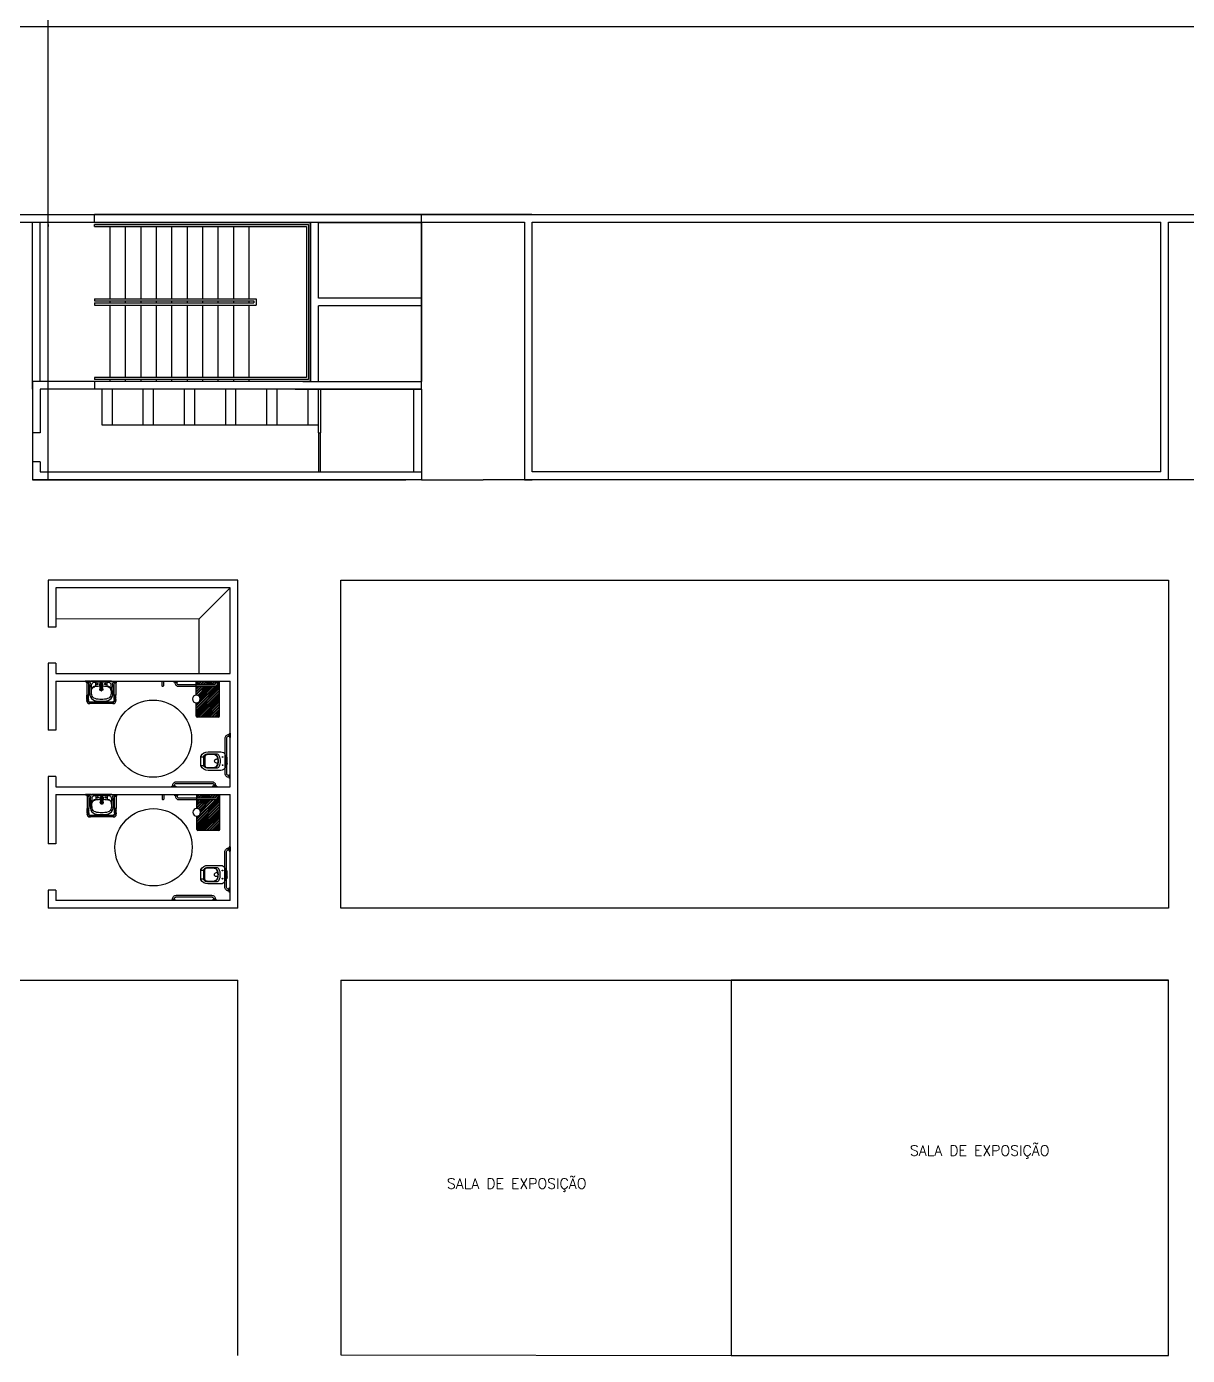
# Model space of a CAD drawing. Header units: inches. Extents: x -55 to 600, y -103 to 167.
# Drawn here: x 528.97 to 551.51, y 40.9 to 66.7 of the extents above; entities that cross this region are included whole.
import ezdxf

# ---------------------------------------------------------------- set-up
doc = ezdxf.new("R2010")
doc.units = ezdxf.units.IN
doc.header["$MEASUREMENT"] = 0
doc.linetypes.add('CONTINU', pattern=[0])
for name, color, linetype in [('01', 7, 'Continuous'), ('A-WCCOZ', 252, 'Continuous'), ('AI-Texto amb-tit', 4, 'Continuous'), ('VISTA', 3, 'Continuous')]:
    doc.layers.add(name, color=color, linetype=linetype)
doc.styles.add('RS100', font='romans.shx', dxfattribs={"height": 0.2})

# ---------------------------------------------------------------- blocks, each defined once
blk = doc.blocks.new('gdfsf')
for p, q in [((258, 16.371), (251.65, 16.371)), ((251.65, 16.221), (251.65, 16.371)), ((258, 12.981), (258, 16.371)), ((250.75, 16.181), (250.75, 16.141)), ((251.65, 16.221), (255.85, 16.221)), ((251.65, 16.181), (255.81, 16.181)), ((251.65, 16.141), (251.65, 16.181)), ((251.65, 16.141), (255.77, 16.141)), ((255.85, 13.131), (255.85, 16.221)), ((256, 14.751), (256, 16.221)), ((258, 16.221), (258, 13.131)), ((251.65, 14.736), (254.79, 14.736)), ((251.65, 14.736), (251.65, 14.696)), ((258, 14.751), (256, 14.751)), ((251.65, 14.696), (254.75, 14.696)), ((251.65, 14.656), (254.75, 14.656)), ((251.65, 14.656), (251.65, 14.616)), ((251.65, 14.616), (254.79, 14.616)), ((252.25, 14.696), (252.25, 14.656)), ((256, 13.131), (256, 14.601)), ((258, 14.601), (256, 14.601)), ((255.77, 13.211), (251.65, 13.211)), ((251.65, 13.211), (251.65, 13.171)), ((255.81, 13.171), (251.65, 13.171)), ((255.85, 13.131), (251.65, 13.131)), ((251.65, 13.131), (251.65, 13.027)), ((251.65, 13.027), (251.65, 12.981)), ((255.85, 12.981), (251.65, 12.981)), ((255.85, 12.981), (258, 12.981)), ((256, 13.131), (258, 13.131))]:
    blk.add_line(p, q)
blk.add_lwpolyline([(256, 16.221), (258, 16.221)])
at = {"layer": 'VISTA'}
for p, q in [((251.95, 16.141), (251.95, 14.736)), ((252.25, 16.141), (252.25, 14.736)), ((252.55, 16.141), (252.55, 14.736)), ((252.85, 16.141), (252.85, 14.736)), ((253.15, 16.141), (253.15, 14.736)), ((253.45, 16.141), (253.45, 14.736)), ((253.75, 16.141), (253.75, 14.736)), ((254.05, 16.141), (254.05, 14.736)), ((254.35, 16.141), (254.35, 14.736)), ((254.65, 16.141), (254.65, 14.736)), ((255.77, 16.141), (255.77, 13.211)), ((255.81, 16.181), (255.81, 13.171)), ((255.85, 16.221), (255.85, 13.131)), ((254.79, 14.736), (254.79, 14.616)), ((251.95, 14.696), (251.95, 14.656)), ((251.95, 14.616), (251.95, 13.211)), ((252.25, 14.616), (252.25, 13.211)), ((252.55, 14.696), (252.55, 14.656)), ((252.55, 14.616), (252.55, 13.211)), ((252.85, 14.696), (252.85, 14.656)), ((252.85, 14.616), (252.85, 13.211)), ((253.15, 14.696), (253.15, 14.656)), ((253.15, 14.616), (253.15, 14.531)), ((253.15, 14.616), (253.15, 13.211)), ((253.45, 14.696), (253.45, 14.656)), ((253.45, 14.616), (253.45, 13.211)), ((253.75, 14.696), (253.75, 14.656)), ((253.75, 14.616), (253.75, 13.211)), ((254.05, 14.696), (254.05, 14.656)), ((254.05, 14.616), (254.05, 13.211)), ((254.35, 14.696), (254.35, 14.656)), ((254.35, 14.616), (254.35, 13.211)), ((254.65, 14.696), (254.65, 14.656)), ((254.65, 14.616), (254.65, 13.211)), ((254.75, 14.696), (254.75, 14.656)), ((251.95, 13.171), (251.95, 13.131)), ((252.25, 13.171), (252.25, 13.131)), ((252.55, 13.171), (252.55, 13.131)), ((252.85, 13.171), (252.85, 13.131)), ((253.15, 13.171), (253.15, 13.131)), ((253.45, 13.171), (253.45, 13.131)), ((253.75, 13.171), (253.75, 13.131)), ((254.05, 13.171), (254.05, 13.131)), ((254.35, 13.171), (254.35, 13.131)), ((254.65, 13.171), (254.65, 13.131))]:
    blk.add_line(p, q, dxfattribs=at)
blk = doc.blocks.new('jhgsfcvbnm')
at = {"linetype": 'CONTINU'}
for points in [[(533.44, 48.591), (533.44, 48.603)], [(533.44, 48.591), (533.441, 48.59)], [(533.441, 48.59), (533.441, 48.59)], [(533.441, 48.59), (533.442, 48.589)], [(533.442, 48.589), (533.479, 48.589)], [(533.461, 48.584), (533.461, 48.589)], [(533.461, 48.584), (533.501, 48.584)], [(533.461, 48.584), (533.461, 48.583)], [(533.461, 48.583), (533.462, 48.582)], [(533.462, 48.582), (533.463, 48.582)], [(533.463, 48.582), (533.499, 48.582)], [(533.464, 48.582), (533.465, 48.567)], [(533.465, 48.567), (533.468, 48.553)], [(533.468, 48.553), (533.475, 48.539)], [(533.475, 48.539), (533.484, 48.526)], [(533.479, 48.589), (533.479, 48.603)], [(533.481, 48.589), (533.481, 48.603)], [(533.481, 48.589), (533.52, 48.589)], [(533.484, 48.526), (533.496, 48.516)], [(533.496, 48.516), (533.509, 48.509)], [(533.497, 48.572), (533.497, 48.582)], [(533.497, 48.572), (533.5, 48.563)], [(533.499, 48.582), (533.5, 48.582)], [(533.5, 48.583), (533.501, 48.584)], [(533.5, 48.582), (533.5, 48.583)], [(533.5, 48.563), (533.504, 48.554)], [(533.501, 48.584), (533.501, 48.589)], [(533.504, 48.554), (533.511, 48.546)], [(533.509, 48.509), (533.523, 48.505)], [(533.511, 48.546), (533.52, 48.54)], [(533.52, 48.589), (533.521, 48.59)], [(533.52, 48.54), (533.529, 48.537)], [(533.521, 48.59), (533.522, 48.591)], [(533.521, 48.59), (533.521, 48.59)], [(533.522, 48.591), (533.522, 48.603)], [(533.529, 48.537), (533.538, 48.536)], [(533.538, 48.536), (534.222, 48.536)], [(534.222, 48.536), (534.231, 48.537)], [(534.231, 48.537), (534.24, 48.54)], [(534.236, 48.505), (534.25, 48.509)], [(534.238, 48.591), (534.238, 48.603)], [(534.238, 48.59), (534.238, 48.591)], [(534.239, 48.59), (534.238, 48.59)], [(534.24, 48.589), (534.239, 48.59)], [(534.279, 48.589), (534.24, 48.589)], [(534.24, 48.54), (534.248, 48.546)], [(534.248, 48.546), (534.255, 48.554)], [(534.25, 48.509), (534.264, 48.516)], [(534.259, 48.584), (534.259, 48.589)], [(534.259, 48.584), (534.299, 48.584)], [(534.259, 48.584), (534.259, 48.583)], [(534.259, 48.583), (534.26, 48.582)], [(534.26, 48.582), (534.261, 48.582)], [(534.261, 48.582), (534.297, 48.582)], [(534.262, 48.572), (534.262, 48.582)], [(534.264, 48.516), (534.275, 48.526)], [(534.275, 48.526), (534.285, 48.539)], [(534.279, 48.584), (534.279, 48.603)], [(534.28, 48.584), (534.28, 48.603)], [(534.317, 48.589), (534.28, 48.589)], [(534.285, 48.539), (534.291, 48.553)], [(534.291, 48.553), (534.294, 48.562)], [(534.295, 48.571), (534.295, 48.582)], [(534.297, 48.582), (534.298, 48.582)], [(534.298, 48.583), (534.299, 48.584)], [(534.298, 48.582), (534.298, 48.583)], [(534.299, 48.584), (534.299, 48.589)], [(534.318, 48.59), (534.317, 48.589)], [(534.319, 48.59), (534.318, 48.59)], [(534.319, 48.591), (534.319, 48.603)], [(534.319, 48.591), (534.319, 48.59)], [(533.523, 48.505), (533.538, 48.503)], [(533.538, 48.503), (534.222, 48.503)], [(534.222, 48.503), (534.236, 48.505)], [(534.28, 48.475), (534.279, 48.475)], [(534.481, 48.359), (534.48, 48.345)], [(534.48, 48.345), (534.48, 47.661)], [(534.486, 48.374), (534.481, 48.359)], [(534.493, 48.387), (534.486, 48.374)], [(534.503, 48.399), (534.493, 48.387)], [(534.515, 48.408), (534.503, 48.399)], [(534.514, 48.354), (534.513, 48.345)], [(534.513, 48.345), (534.513, 47.661)], [(534.517, 48.363), (534.514, 48.354)], [(534.529, 48.415), (534.515, 48.408)], [(534.523, 48.372), (534.517, 48.363)], [(534.531, 48.379), (534.523, 48.372)], [(534.544, 48.418), (534.529, 48.415)], [(534.54, 48.383), (534.531, 48.379)], [(534.549, 48.386), (534.54, 48.383)], [(534.558, 48.419), (534.544, 48.418)], [(534.549, 48.386), (534.558, 48.386)], [(534.559, 48.421), (534.558, 48.42)], [(534.558, 48.42), (534.558, 48.384)], [(534.558, 48.384), (534.559, 48.383)], [(534.56, 48.422), (534.559, 48.422)], [(534.559, 48.422), (534.559, 48.421)], [(534.559, 48.383), (534.559, 48.382)], [(534.559, 48.382), (534.56, 48.382)], [(534.56, 48.422), (534.56, 48.382)], [(534.56, 48.422), (534.566, 48.422)], [(534.56, 48.382), (534.566, 48.382)], [(534.567, 48.442), (534.566, 48.442)], [(534.566, 48.442), (534.566, 48.441)], [(534.566, 48.441), (534.566, 48.403)], [(534.566, 48.403), (534.579, 48.403)], [(534.566, 48.402), (534.566, 48.363)], [(534.566, 48.402), (534.579, 48.402)], [(534.566, 48.363), (534.566, 48.362)], [(534.566, 48.362), (534.567, 48.362)], [(534.568, 48.443), (534.567, 48.442)], [(534.567, 48.362), (534.568, 48.361)], [(534.568, 48.443), (534.579, 48.443)], [(534.568, 48.361), (534.579, 48.361)], [(534.576, 48.403), (534.576, 48.402)], [(534.579, 48.443), (534.579, 48.361)], [(534.48, 47.661), (534.481, 47.647)], [(534.481, 47.647), (534.486, 47.633)], [(534.486, 47.633), (534.493, 47.619)], [(534.493, 47.619), (534.503, 47.608)], [(534.503, 47.608), (534.515, 47.598)], [(534.513, 47.661), (534.514, 47.652)], [(534.514, 47.652), (534.517, 47.643)], [(534.515, 47.598), (534.529, 47.592)], [(534.517, 47.643), (534.523, 47.635)], [(534.523, 47.635), (534.531, 47.628)], [(534.529, 47.592), (534.539, 47.589)], [(534.547, 47.588), (534.558, 47.588)], [(534.549, 47.621), (534.558, 47.621)], [(534.559, 47.623), (534.558, 47.622)], [(534.558, 47.622), (534.558, 47.586)], [(534.558, 47.586), (534.559, 47.585)], [(534.56, 47.624), (534.559, 47.624)], [(534.559, 47.624), (534.559, 47.623)], [(534.559, 47.585), (534.559, 47.585)], [(534.559, 47.585), (534.56, 47.584)], [(534.56, 47.624), (534.56, 47.584)], [(534.56, 47.624), (534.566, 47.624)], [(534.56, 47.584), (534.566, 47.584)], [(534.566, 47.644), (534.567, 47.645)], [(534.566, 47.643), (534.566, 47.644)], [(534.566, 47.604), (534.566, 47.643)], [(534.566, 47.604), (534.579, 47.604)], [(534.566, 47.566), (534.566, 47.603)], [(534.566, 47.603), (534.579, 47.603)], [(534.566, 47.565), (534.566, 47.566)], [(534.567, 47.564), (534.566, 47.565)], [(534.567, 47.645), (534.568, 47.645)], [(534.568, 47.564), (534.567, 47.564)], [(534.568, 47.645), (534.579, 47.645)], [(534.568, 47.564), (534.579, 47.564)], [(534.576, 47.603), (534.576, 47.604)], [(534.579, 47.564), (534.579, 47.645)]]:
    blk.add_lwpolyline(points, dxfattribs=at)
at = {"linetype": 'Continuous'}
for points in [[(534.255, 48.554), (534.259, 48.56)], [(534.259, 48.56), (534.261, 48.567)], [(534.261, 48.567), (534.262, 48.572)], [(534.295, 48.571), (534.294, 48.562)], [(534.531, 47.628), (534.537, 47.624)], [(534.537, 47.624), (534.543, 47.622)], [(534.547, 47.588), (534.539, 47.589)], [(534.543, 47.622), (534.549, 47.621)]]:
    blk.add_lwpolyline(points, dxfattribs=at)
at = {"layer": '01'}
for p, q in [((534.012, 48.197), (534.012, 48.008)), ((534.012, 48.008), (534.012, 48.018)), ((534.022, 48.018), (534.057, 48.018))]:
    blk.add_line(p, q, dxfattribs=at)
for points in [[(534.022, 48.018, 0.407906), (534.012, 48.008, 0.131537), (534.013, 48.003, 0.273863), (534.15, 47.923), (534.399, 47.923, 0.319419), (534.48, 47.98, 0.074713), (534.493, 48.053, 0.017899), (534.493, 48.153, 0.074713), (534.48, 48.225, 0.319419), (534.399, 48.283), (534.15, 48.283, 0.273863), (534.013, 48.202, 0.136488), (534.012, 48.197, 0.402244), (534.022, 48.187), (534.057, 48.187, 0.337727), (534.063, 48.191)], [(534.255, 48.236, -0.305538), (534.338, 48.181, -0.097448), (534.353, 48.103, -0.097448), (534.338, 48.025, -0.305538), (534.255, 47.969)], [(534.524, 48.143, 0.414214), (534.515, 48.152), (534.493, 48.152)], [(534.524, 48.063, -0.414214), (534.515, 48.054), (534.493, 48.054)]]:
    blk.add_lwpolyline(points, format="xyb", dxfattribs=at)
for points in [[(534.368, 48, -0.295956), (534.319, 47.969, 0.008003), (534.147, 47.969, -0.219669), (534.069, 48.003, -0.1825), (534.062, 48.022), (534.062, 48.184, -0.1825), (534.069, 48.202, -0.21967), (534.147, 48.237, 0.008003), (534.319, 48.237, -0.295956), (534.368, 48.206, -0.109342), (534.391, 48.103, -0.109342)], [(534.343, 48.064, -0.042994), (534.334, 48.031, -0.312272), (534.256, 47.978, 0.00507), (534.147, 47.978, -0.107996), (534.108, 47.985, -0.297508), (534.086, 48.019), (534.086, 48.186, -0.297509), (534.108, 48.22, -0.107996), (534.147, 48.228, 0.00507), (534.256, 48.227, -0.312272), (534.334, 48.174, -0.091294), (534.347, 48.103, -0.048111)], [(534.44, 48.181, 1), (534.425, 48.181, 1)], [(534.44, 48.024, 1), (534.425, 48.024, 1)]]:
    blk.add_lwpolyline(points, format="xyb", close=True, dxfattribs=at)
at = {"layer": '01', "ltscale": 0.157552}
blk.add_lwpolyline([(534.343, 48.141), (534.315, 48.141, 1), (534.315, 48.064)], format="xyb", dxfattribs=at)
at = {"layer": '01', "ltscale": 0.16334}
blk.add_lwpolyline([(534.343, 48.064), (534.314, 48.064)], dxfattribs=at)
at = {"layer": '01', "ltscale": 0.31}
blk.add_lwpolyline([(534.489, 48.195, -0.378909), (534.524, 48.156), (534.524, 48.05, -0.378909), (534.489, 48.01)], format="xyb", dxfattribs=at)
at = {"layer": '01'}
blk.add_arc((534.057, 48.013), 0.00533, 15.3551, 90, dxfattribs=at)
blk = doc.blocks.new('kjghf')
at = {"linetype": 'CONTINU'}
for points in [[(531.262, 46.763), (531.344, 46.763)], [(531.262, 46.752), (531.262, 46.763)], [(531.262, 46.752), (531.263, 46.751)], [(531.263, 46.751), (531.264, 46.75)], [(531.264, 46.75), (531.265, 46.75)], [(531.265, 46.75), (531.302, 46.75)], [(531.283, 46.744), (531.283, 46.75)], [(531.283, 46.744), (531.323, 46.744)], [(531.283, 46.744), (531.283, 46.743)], [(531.283, 46.743), (531.284, 46.742)], [(531.284, 46.742), (531.285, 46.742)], [(531.285, 46.742), (531.321, 46.742)], [(531.286, 46.742), (531.287, 46.727)], [(531.287, 46.727), (531.29, 46.713)], [(531.29, 46.713), (531.297, 46.699)], [(531.297, 46.699), (531.306, 46.687)], [(531.302, 46.75), (531.302, 46.763)], [(531.302, 46.76), (531.303, 46.76)], [(531.303, 46.75), (531.303, 46.763)], [(531.303, 46.75), (531.342, 46.75)], [(531.319, 46.733), (531.319, 46.742)], [(531.319, 46.733), (531.322, 46.723)], [(531.321, 46.742), (531.322, 46.742)], [(531.322, 46.742), (531.323, 46.743)], [(531.322, 46.723), (531.326, 46.714)], [(531.323, 46.744), (531.323, 46.75)], [(531.323, 46.743), (531.323, 46.744)], [(531.326, 46.714), (531.333, 46.707)], [(531.333, 46.707), (531.342, 46.701)], [(531.342, 46.75), (531.343, 46.75)], [(531.342, 46.701), (531.351, 46.698)], [(531.343, 46.751), (531.344, 46.752)], [(531.343, 46.75), (531.343, 46.751)], [(531.344, 46.752), (531.344, 46.763)], [(532.053, 46.698), (532.062, 46.701)], [(532.06, 46.752), (532.06, 46.763)], [(532.06, 46.751), (532.06, 46.752)], [(532.061, 46.75), (532.06, 46.751)], [(532.062, 46.75), (532.061, 46.75)], [(532.101, 46.75), (532.062, 46.75)], [(532.062, 46.701), (532.07, 46.707)], [(532.07, 46.707), (532.077, 46.714)], [(532.081, 46.744), (532.081, 46.75)], [(532.081, 46.744), (532.121, 46.744)], [(532.081, 46.744), (532.081, 46.743)], [(532.081, 46.743), (532.082, 46.742)], [(532.082, 46.742), (532.083, 46.742)], [(532.083, 46.742), (532.119, 46.742)], [(532.084, 46.733), (532.084, 46.742)], [(532.098, 46.687), (532.107, 46.699)], [(532.101, 46.744), (532.101, 46.763)], [(532.102, 46.76), (532.101, 46.76)], [(532.102, 46.744), (532.102, 46.763)], [(532.139, 46.75), (532.102, 46.75)], [(532.107, 46.699), (532.113, 46.713)], [(532.113, 46.713), (532.116, 46.723)], [(532.117, 46.731), (532.117, 46.742)], [(532.119, 46.742), (532.12, 46.742)], [(532.12, 46.743), (532.121, 46.744)], [(532.12, 46.742), (532.12, 46.743)], [(532.121, 46.744), (532.121, 46.75)], [(532.14, 46.75), (532.139, 46.75)], [(532.141, 46.751), (532.14, 46.75)], [(532.141, 46.752), (532.141, 46.763)], [(532.141, 46.752), (532.141, 46.751)], [(531.306, 46.687), (531.318, 46.677)], [(531.318, 46.677), (531.331, 46.669)], [(531.331, 46.669), (531.346, 46.665)], [(531.346, 46.665), (531.36, 46.664)], [(531.351, 46.698), (531.36, 46.697)], [(531.36, 46.697), (532.044, 46.697)], [(531.36, 46.664), (532.044, 46.664)], [(532.044, 46.697), (532.053, 46.698)], [(532.044, 46.664), (532.058, 46.665)], [(532.058, 46.665), (532.072, 46.669)], [(532.072, 46.669), (532.086, 46.677)], [(532.086, 46.677), (532.098, 46.687)], [(532.102, 46.635), (532.101, 46.635)]]:
    blk.add_lwpolyline(points, dxfattribs=at)
at = {"linetype": 'Continuous'}
for points in [[(532.077, 46.714), (532.081, 46.721)], [(532.081, 46.721), (532.084, 46.727)], [(532.084, 46.727), (532.084, 46.733)], [(532.117, 46.731), (532.116, 46.723)]]:
    blk.add_lwpolyline(points, dxfattribs=at)
blk = doc.blocks.new('01Chuv_p')
at = {"const_width": 0.015}
blk.add_lwpolyline([(-0.27, 0), (0, 0)], dxfattribs=at)
blk.add_circle((-0.345, 0), 0.075)
blk = doc.blocks.new('jhfgg')
at = {"color": 0}
for p, q in [((529.943, 52.006), (529.967, 52.006)), ((529.943, 51.984), (529.967, 51.984)), ((530.222, 52.012), (530.224, 52.011)), ((530.222, 52.012), (530.222, 51.978)), ((530.222, 51.978), (530.224, 51.979)), ((530.288, 52.011), (530.224, 52.011)), ((530.224, 51.979), (530.224, 52.011)), ((530.288, 51.979), (530.224, 51.979)), ((530.291, 52.012), (530.288, 52.011)), ((530.288, 51.979), (530.288, 52.011)), ((530.291, 51.978), (530.288, 51.979)), ((530.291, 52.012), (530.303, 52.012)), ((530.291, 52.012), (530.291, 51.978)), ((530.291, 51.978), (530.303, 51.978)), ((530.303, 52.012), (530.303, 51.978)), ((530.303, 52.011), (530.312, 52.011)), ((530.303, 51.979), (530.312, 51.979)), ((530.312, 52.012), (530.312, 51.978)), ((530.324, 52.012), (530.312, 52.012)), ((530.324, 51.978), (530.312, 51.978)), ((530.324, 51.978), (530.324, 52.012)), ((530.324, 52.012), (530.326, 52.011)), ((530.324, 51.978), (530.326, 51.979)), ((530.326, 52.011), (530.326, 51.979)), ((530.339, 51.963), (530.34, 51.966)), ((530.372, 51.966), (530.34, 51.966)), ((530.372, 51.963), (530.372, 51.966)), ((529.937, 51.517), (529.943, 51.517)), ((529.937, 51.414), (529.943, 51.414)), ((529.943, 51.414), (529.943, 51.517)), ((529.943, 51.487), (529.967, 51.487)), ((529.943, 51.476), (529.967, 51.476)), ((529.943, 51.454), (529.967, 51.454)), ((529.943, 51.443), (529.967, 51.443)), ((529.967, 51.443), (529.967, 51.487)), ((529.967, 51.481), (530.21, 51.481)), ((529.967, 51.449), (530.21, 51.449)), ((530.222, 51.482), (530.21, 51.482)), ((530.21, 51.482), (530.21, 51.448)), ((530.222, 51.448), (530.21, 51.448)), ((530.222, 51.482), (530.224, 51.481)), ((530.222, 51.448), (530.222, 51.482)), ((530.222, 51.448), (530.224, 51.449)), ((530.224, 51.481), (530.224, 51.449)), ((530.288, 51.481), (530.224, 51.481)), ((530.288, 51.449), (530.224, 51.449)), ((530.291, 51.482), (530.288, 51.481)), ((530.288, 51.481), (530.288, 51.449)), ((530.291, 51.448), (530.288, 51.449)), ((530.291, 51.448), (530.291, 51.482)), ((530.291, 51.482), (530.303, 51.482)), ((530.291, 51.448), (530.303, 51.448)), ((530.303, 51.448), (530.303, 51.482)), ((530.303, 51.481), (530.312, 51.481)), ((530.303, 51.449), (530.312, 51.449)), ((530.312, 51.448), (530.312, 51.482)), ((530.324, 51.482), (530.312, 51.482)), ((530.324, 51.448), (530.312, 51.448)), ((530.324, 51.482), (530.324, 51.448)), ((530.324, 51.482), (530.326, 51.481)), ((530.324, 51.448), (530.326, 51.449)), ((530.326, 51.449), (530.326, 51.481)), ((530.372, 51.509), (530.339, 51.509)), ((530.339, 51.497), (530.339, 51.509)), ((530.339, 51.497), (530.372, 51.497)), ((530.339, 51.497), (530.34, 51.494)), ((530.372, 51.494), (530.34, 51.494)), ((530.372, 51.497), (530.372, 51.509)), ((530.372, 51.497), (530.372, 51.494))]:
    blk.add_line(p, q, dxfattribs=at)
at = {"ltscale": 3}
blk.add_line((529.937, 51.517), (529.937, 51.414), dxfattribs=at)
at = {"color": 0}
for points in [[(529.937, 52.047), (529.943, 52.047), (529.943, 51.944), (529.937, 51.944)], [(529.967, 51.973), (529.943, 51.973), (529.943, 52.017), (529.967, 52.017)]]:
    blk.add_lwpolyline(points, close=True, dxfattribs=at)
for points in [[(529.965, 51.946, 0.219089), (529.937, 51.926), (529.937, 51.73), (529.937, 51.534, 0.219089), (529.965, 51.514)], [(530.073, 51.904, 1.00211), (530.067, 51.91, 0.174065), (530.039, 51.861, 0.001782), (530.038, 51.856, -0.366077), (530.021, 51.843, -0.016844), (529.966, 51.845, -0.414698), (529.954, 51.858)], [(529.966, 51.514, 0.072907), (530.205, 51.509, 0.3044), (530.31, 51.599, 0.067106), (530.327, 51.73, 0.067106), (530.31, 51.861, 0.3044), (530.205, 51.951, 0.072907), (529.966, 51.946)], [(530.123, 51.922, 0.368026), (530.047, 51.859, 0.004431), (530.045, 51.848)], [(529.954, 51.602, -0.414698), (529.966, 51.615, -0.016843), (530.021, 51.618, -0.366077), (530.038, 51.604, 0.001782), (530.039, 51.599, 0.174065), (530.067, 51.55, 1.00211), (530.073, 51.556)], [(530.045, 51.852, 0.045632), (530.036, 51.73, 0.048033), (530.046, 51.602)], [(530.123, 51.538, -0.375471), (530.046, 51.603)]]:
    blk.add_lwpolyline(points, format="xyb")
for points in [[(529.949, 51.73, -0.019965), (529.954, 51.862, -0.043001), (529.958, 51.883, -0.302465), (529.992, 51.914, -0.041693), (530.123, 51.922, -0.024671), (530.201, 51.916, -0.304374), (530.276, 51.852, -0.067046), (530.292, 51.73, -0.067046), (530.276, 51.608, -0.304374), (530.201, 51.544, -0.02467), (530.123, 51.538, -0.041693), (529.992, 51.546, -0.302465), (529.958, 51.577, -0.043001), (529.954, 51.598, -0.019965)], [(529.978, 51.809, -1), (530.007, 51.809, -1)], [(529.978, 51.73, -1), (530.007, 51.73, -1)], [(529.978, 51.651, -1), (530.007, 51.651, -1)], [(530.066, 51.73, -1), (530.124, 51.73, -1)], [(530.076, 51.73, -1), (530.113, 51.73, -1)]]:
    blk.add_lwpolyline(points, format="xyb", close=True)
at = {"ltscale": 3}
for points in [[(530.21, 51.979), (529.967, 51.979), (529.967, 52.011), (530.21, 52.011)], [(530.222, 52.012), (530.21, 52.012), (530.21, 51.978), (530.222, 51.978)], [(530.372, 51.509), (530.34, 51.509), (530.34, 51.951), (530.372, 51.951)]]:
    blk.add_lwpolyline(points, close=True, dxfattribs=at)
at = {"color": 0}
blk.add_lwpolyline([(530.339, 51.963), (530.339, 51.951), (530.372, 51.951), (530.372, 51.963), (530.339, 51.963)], dxfattribs=at)
at = {"linetype": 'CONTINU'}
for points in [[(530.025, 51.703), (529.996, 51.703), (529.991, 51.703), (529.99, 51.703), (529.986, 51.704), (529.985, 51.705), (529.981, 51.707), (529.981, 51.707), (529.978, 51.709), (529.977, 51.71), (529.975, 51.712), (529.973, 51.714), (529.973, 51.714), (529.971, 51.717), (529.97, 51.718), (529.97, 51.72), (529.969, 51.723), (529.969, 51.724), (529.968, 51.726), (529.968, 51.729), (529.968, 51.732), (529.969, 51.734), (529.969, 51.735), (529.97, 51.738), (529.97, 51.74), (529.971, 51.741), (529.973, 51.743), (529.973, 51.744), (529.975, 51.746), (529.977, 51.748), (529.978, 51.749), (529.981, 51.751), (529.981, 51.751), (529.985, 51.753), (529.986, 51.753), (529.99, 51.755), (529.991, 51.755), (529.996, 51.755), (530.025, 51.755)], [(530.019, 51.703), (530.019, 51.703), (530.018, 51.703), (530.017, 51.703), (530.015, 51.703), (530.014, 51.703), (530.013, 51.703), (530.012, 51.703), (530.011, 51.704), (530.01, 51.704), (530.009, 51.704), (530.009, 51.704), (530.008, 51.705), (530.007, 51.705), (530.005, 51.706), (530.005, 51.706), (530.004, 51.707), (530.004, 51.707), (530.003, 51.707), (530.002, 51.708), (530.001, 51.709), (530, 51.71), (529.999, 51.711), (529.999, 51.711), (529.998, 51.713), (529.997, 51.714), (529.996, 51.715), (529.996, 51.715), (529.995, 51.717), (529.994, 51.718), (529.994, 51.719), (529.994, 51.719), (529.994, 51.721), (529.993, 51.723), (529.993, 51.724), (529.993, 51.724), (529.993, 51.725), (529.992, 51.727), (529.992, 51.729), (529.992, 51.731), (529.993, 51.733), (529.993, 51.734), (529.993, 51.734), (529.993, 51.735), (529.994, 51.737), (529.994, 51.738), (529.994, 51.739), (529.994, 51.74), (529.995, 51.741), (529.996, 51.743), (529.996, 51.743), (529.997, 51.744), (529.998, 51.745), (529.999, 51.746), (529.999, 51.747), (530, 51.748), (530.001, 51.749), (530.002, 51.75), (530.003, 51.751), (530.004, 51.751), (530.004, 51.751), (530.005, 51.752), (530.005, 51.752), (530.007, 51.753), (530.008, 51.753), (530.009, 51.753), (530.009, 51.754), (530.01, 51.754), (530.011, 51.754), (530.012, 51.755), (530.013, 51.755), (530.014, 51.755), (530.015, 51.755), (530.017, 51.755), (530.018, 51.755), (530.019, 51.755), (530.019, 51.755)], [(530.004, 51.748), (530.004, 51.748), (530.004, 51.748), (530.001, 51.746), (530.001, 51.745), (530, 51.743), (529.999, 51.743), (529.999, 51.742), (529.998, 51.741), (529.997, 51.74), (529.997, 51.739), (529.997, 51.738), (529.996, 51.736), (529.996, 51.736), (529.995, 51.734), (529.995, 51.734), (529.995, 51.733), (529.995, 51.731), (529.995, 51.729), (529.995, 51.726), (529.995, 51.725), (529.995, 51.724), (529.995, 51.724), (529.996, 51.722), (529.996, 51.722), (529.997, 51.72), (529.997, 51.719), (529.997, 51.718), (529.998, 51.717), (529.999, 51.716), (529.999, 51.715), (530, 51.715), (530.001, 51.712), (530.001, 51.712), (530.004, 51.71), (530.004, 51.71), (530.004, 51.71)], [(530.029, 51.714), (530.027, 51.714), (530.026, 51.714), (530.025, 51.714), (530.023, 51.715), (530.023, 51.715), (530.021, 51.716), (530.021, 51.716), (530.019, 51.717), (530.018, 51.718), (530.018, 51.718), (530.017, 51.72), (530.016, 51.72), (530.016, 51.722), (530.015, 51.723), (530.015, 51.723), (530.014, 51.725), (530.014, 51.726), (530.014, 51.727), (530.014, 51.729), (530.014, 51.731), (530.014, 51.732), (530.015, 51.733), (530.015, 51.735), (530.015, 51.735), (530.016, 51.737), (530.016, 51.737), (530.017, 51.739), (530.018, 51.74), (530.019, 51.74), (530.02, 51.741), (530.021, 51.742), (530.022, 51.742), (530.023, 51.743), (530.023, 51.743), (530.025, 51.744), (530.026, 51.744), (530.027, 51.744), (530.029, 51.744)], [(530.018, 51.728), (530.018, 51.728), (530.018, 51.728), (530.018, 51.728), (530.018, 51.728), (530.018, 51.728), (530.018, 51.727), (530.017, 51.727), (530.017, 51.727), (530.017, 51.727), (530.017, 51.727), (530.016, 51.727), (530.016, 51.727), (530.016, 51.728), (530.016, 51.728), (530.016, 51.728), (530.016, 51.728), (530.016, 51.728), (530.016, 51.728), (530.016, 51.728), (530.015, 51.729), (530.015, 51.729), (530.015, 51.729), (530.016, 51.729), (530.016, 51.73), (530.016, 51.73), (530.016, 51.73), (530.016, 51.73), (530.016, 51.73), (530.016, 51.73), (530.016, 51.73), (530.016, 51.73), (530.017, 51.731), (530.017, 51.731), (530.017, 51.731), (530.017, 51.73), (530.018, 51.73), (530.018, 51.73), (530.018, 51.73), (530.018, 51.73), (530.018, 51.73), (530.018, 51.73), (530.018, 51.73), (530.018, 51.729), (530.018, 51.729), (530.018, 51.729), (530.018, 51.729), (530.018, 51.728)], [(530.021, 51.755), (530.027, 51.755)], [(530.021, 51.703), (530.027, 51.703)], [(530.028, 51.744), (530.028, 51.744), (530.029, 51.744), (530.031, 51.744), (530.032, 51.744), (530.033, 51.744), (530.034, 51.743), (530.035, 51.743), (530.036, 51.742), (530.037, 51.742), (530.038, 51.741), (530.039, 51.74), (530.039, 51.739), (530.041, 51.738), (530.041, 51.737), (530.042, 51.736), (530.042, 51.735), (530.042, 51.735), (530.043, 51.733), (530.043, 51.732), (530.043, 51.731), (530.043, 51.729), (530.043, 51.727), (530.043, 51.726), (530.043, 51.725), (530.042, 51.723), (530.042, 51.723), (530.041, 51.721), (530.041, 51.72), (530.04, 51.719), (530.039, 51.718), (530.039, 51.718), (530.037, 51.717), (530.037, 51.716), (530.036, 51.716), (530.034, 51.715), (530.034, 51.715), (530.032, 51.714), (530.032, 51.714), (530.03, 51.714), (530.029, 51.714)], [(530.029, 51.714), (530.028, 51.714), (530.028, 51.714)], [(530.04, 51.727), (530.04, 51.727), (530.04, 51.727), (530.04, 51.727), (530.04, 51.728), (530.039, 51.728), (530.039, 51.728), (530.039, 51.728), (530.039, 51.728), (530.039, 51.728), (530.039, 51.728), (530.039, 51.729), (530.039, 51.729), (530.039, 51.729), (530.039, 51.729), (530.039, 51.73), (530.039, 51.73), (530.039, 51.73), (530.039, 51.73), (530.039, 51.73), (530.04, 51.73), (530.04, 51.73), (530.04, 51.73), (530.04, 51.731), (530.04, 51.731), (530.041, 51.731), (530.041, 51.73), (530.041, 51.73), (530.041, 51.73), (530.041, 51.73), (530.041, 51.73), (530.042, 51.73), (530.042, 51.73), (530.042, 51.73), (530.042, 51.729), (530.042, 51.729), (530.042, 51.729), (530.042, 51.729), (530.042, 51.728), (530.042, 51.728), (530.042, 51.728), (530.042, 51.728), (530.041, 51.728), (530.041, 51.728), (530.041, 51.728)], [(530.041, 51.727), (530.041, 51.727), (530.041, 51.727)], [(530.05, 51.749), (530.049, 51.749), (530.048, 51.75), (530.048, 51.75), (530.047, 51.75), (530.047, 51.75), (530.046, 51.75), (530.042, 51.75)], [(530.042, 51.708), (530.046, 51.708), (530.047, 51.708), (530.047, 51.708), (530.048, 51.708), (530.048, 51.708), (530.049, 51.708), (530.05, 51.708)], [(530.045, 51.747), (530.045, 51.747)], [(530.046, 51.752), (530.047, 51.751), (530.049, 51.751), (530.049, 51.751), (530.051, 51.751), (530.052, 51.751), (530.057, 51.75), (530.061, 51.75), (530.066, 51.749), (530.068, 51.749), (530.07, 51.749), (530.072, 51.749), (530.075, 51.748), (530.079, 51.748), (530.083, 51.747), (530.085, 51.747), (530.088, 51.747), (530.09, 51.747), (530.092, 51.746)], [(530.046, 51.706), (530.047, 51.707), (530.049, 51.707), (530.049, 51.707), (530.051, 51.707), (530.052, 51.707), (530.057, 51.708), (530.061, 51.708), (530.066, 51.709), (530.068, 51.709), (530.07, 51.709), (530.072, 51.709), (530.075, 51.71), (530.079, 51.71), (530.083, 51.711), (530.085, 51.711), (530.088, 51.711), (530.09, 51.711), (530.092, 51.711)], [(530.048, 51.744), (530.048, 51.744)], [(530.05, 51.749), (530.051, 51.749), (530.052, 51.749), (530.055, 51.749), (530.059, 51.749), (530.065, 51.748), (530.069, 51.747)], [(530.069, 51.71), (530.065, 51.71), (530.062, 51.71), (530.055, 51.709), (530.052, 51.708), (530.051, 51.708), (530.05, 51.708)], [(530.086, 51.745), (530.09, 51.745), (530.092, 51.745), (530.094, 51.744), (530.096, 51.744), (530.098, 51.744), (530.1, 51.744), (530.102, 51.744), (530.104, 51.743), (530.105, 51.743), (530.106, 51.743), (530.107, 51.743), (530.107, 51.743), (530.108, 51.743)], [(530.088, 51.713), (530.092, 51.713), (530.094, 51.713), (530.096, 51.714), (530.098, 51.714), (530.1, 51.714), (530.102, 51.714), (530.104, 51.714), (530.105, 51.715), (530.106, 51.715), (530.107, 51.715), (530.107, 51.715), (530.108, 51.715)], [(530.112, 51.714), (530.112, 51.713), (530.111, 51.713), (530.11, 51.713), (530.109, 51.713), (530.107, 51.713), (530.106, 51.713), (530.104, 51.713), (530.102, 51.712), (530.099, 51.712), (530.097, 51.712)], [(530.112, 51.744), (530.112, 51.744), (530.111, 51.745), (530.11, 51.745), (530.109, 51.745), (530.107, 51.745), (530.106, 51.745), (530.104, 51.745), (530.102, 51.746), (530.099, 51.746)], [(530.109, 51.742), (530.109, 51.742), (530.11, 51.742), (530.11, 51.742), (530.11, 51.742), (530.11, 51.742), (530.111, 51.741), (530.111, 51.741), (530.112, 51.741), (530.112, 51.74), (530.113, 51.74), (530.113, 51.74), (530.113, 51.739), (530.113, 51.739), (530.113, 51.739), (530.114, 51.739), (530.114, 51.738), (530.114, 51.738), (530.114, 51.737), (530.115, 51.737)], [(530.115, 51.721), (530.114, 51.721), (530.114, 51.72), (530.114, 51.72), (530.114, 51.719), (530.113, 51.719), (530.113, 51.719), (530.113, 51.718), (530.113, 51.718), (530.113, 51.718), (530.112, 51.718), (530.112, 51.717), (530.111, 51.717), (530.111, 51.717), (530.11, 51.716), (530.11, 51.716), (530.11, 51.716), (530.11, 51.716), (530.109, 51.716), (530.109, 51.715)], [(530.121, 51.733), (530.121, 51.734), (530.121, 51.734), (530.121, 51.734), (530.121, 51.735), (530.121, 51.736), (530.121, 51.737), (530.12, 51.737), (530.12, 51.738), (530.12, 51.738), (530.12, 51.739), (530.119, 51.739), (530.119, 51.74), (530.119, 51.74), (530.118, 51.74), (530.118, 51.741), (530.117, 51.741), (530.117, 51.742), (530.116, 51.742), (530.116, 51.742), (530.116, 51.742), (530.115, 51.743), (530.115, 51.743), (530.114, 51.743), (530.113, 51.744)], [(530.121, 51.735), (530.121, 51.734), (530.121, 51.733), (530.121, 51.733), (530.121, 51.732), (530.121, 51.731), (530.121, 51.73), (530.121, 51.729), (530.121, 51.728), (530.121, 51.727), (530.121, 51.726), (530.121, 51.725), (530.121, 51.724), (530.121, 51.724), (530.121, 51.723), (530.121, 51.722), (530.121, 51.721), (530.12, 51.721), (530.12, 51.72), (530.12, 51.72), (530.12, 51.719), (530.119, 51.719), (530.119, 51.718), (530.119, 51.718), (530.118, 51.718), (530.118, 51.717), (530.117, 51.717), (530.117, 51.716), (530.116, 51.716), (530.116, 51.716), (530.116, 51.716), (530.115, 51.715), (530.115, 51.715), (530.114, 51.714), (530.113, 51.714)], [(530.115, 51.723), (530.115, 51.723), (530.116, 51.723), (530.116, 51.724), (530.116, 51.724), (530.116, 51.725), (530.116, 51.725), (530.116, 51.726), (530.116, 51.726), (530.116, 51.726), (530.116, 51.727), (530.116, 51.727), (530.116, 51.728), (530.116, 51.729), (530.116, 51.729), (530.116, 51.73), (530.116, 51.731), (530.116, 51.731), (530.116, 51.732), (530.116, 51.732), (530.116, 51.732), (530.116, 51.733), (530.116, 51.733), (530.116, 51.734), (530.116, 51.734), (530.116, 51.734), (530.115, 51.735), (530.115, 51.735)], [(530.121, 51.733), (530.121, 51.732), (530.121, 51.732), (530.121, 51.731), (530.121, 51.73), (530.121, 51.73), (530.121, 51.729), (530.121, 51.727), (530.121, 51.727), (530.121, 51.726), (530.121, 51.726), (530.121, 51.725)], [(530.121, 51.724), (530.121, 51.724), (530.121, 51.724), (530.121, 51.724), (530.121, 51.723)]]:
    blk.add_lwpolyline(points, dxfattribs=at)
at = {"color": 0}
for centre, radius in [((530.256, 51.995), 0.0159), ((530.256, 51.995), 0.0122), ((530.256, 51.465), 0.0159), ((530.256, 51.465), 0.0122)]:
    blk.add_circle(centre, radius, dxfattribs=at)
for centre, radius, start, end in [((530.326, 51.966), 0.0453, 359.998, 90.002), ((530.326, 51.966), 0.0136, 0, 90.4737), ((530.326, 51.494), 0.0453, 269.998, 0.002), ((530.326, 51.494), 0.0136, 269.5263, 0)]:
    blk.add_arc(centre, radius, start, end, dxfattribs=at)
at = {"linetype": 'CONTINU'}
for points, degree in [([(529.995, 51.729), (529.995, 51.733), (529.996, 51.737), (529.997, 51.74), (530, 51.743), (530.002, 51.746)], 5), ([(530.002, 51.713), (529.996, 51.718), (529.994, 51.726), (529.994, 51.733), (529.997, 51.74), (530.002, 51.745)], 5), ([(530.001, 51.714), (529.996, 51.719), (529.994, 51.726), (529.994, 51.732), (529.997, 51.739), (530.001, 51.744)], 5), ([(529.995, 51.729), (529.995, 51.725), (529.996, 51.721), (529.997, 51.718), (530, 51.715), (530.002, 51.712)], 5), ([(529.996, 51.729), (529.996, 51.737), (530, 51.745), (530.005, 51.751), (530.013, 51.755), (530.021, 51.755)], 5), ([(529.996, 51.737), (529.997, 51.737), (529.997, 51.738), (529.997, 51.739), (529.998, 51.739), (529.998, 51.74)], 5), ([(530.021, 51.703), (530.013, 51.703), (530.005, 51.707), (530, 51.713), (529.996, 51.72), (529.996, 51.729)], 5), ([(529.996, 51.721), (529.997, 51.721), (529.997, 51.72), (529.997, 51.719), (529.998, 51.718), (529.998, 51.718)], 5), ([(530.002, 51.729), (530.002, 51.737), (530.006, 51.745), (530.012, 51.751), (530.019, 51.755), (530.027, 51.755)], 5), ([(530.027, 51.703), (530.019, 51.703), (530.012, 51.707), (530.006, 51.713), (530.002, 51.72), (530.002, 51.729)], 5), ([(530.007, 51.729), (530.007, 51.736), (530.01, 51.743), (530.015, 51.748), (530.022, 51.751), (530.028, 51.751)], 5), ([(530.028, 51.707), (530.022, 51.707), (530.015, 51.71), (530.01, 51.715), (530.007, 51.722), (530.007, 51.729)], 5), ([(530.014, 51.729), (530.014, 51.734), (530.016, 51.739), (530.019, 51.742), (530.024, 51.744), (530.029, 51.744)], 5), ([(530.029, 51.714), (530.024, 51.714), (530.019, 51.716), (530.016, 51.719), (530.014, 51.724), (530.014, 51.729)], 5), ([(530.027, 51.755), (530.033, 51.755), (530.039, 51.753), (530.043, 51.75), (530.047, 51.746), (530.05, 51.741)], 5), ([(530.05, 51.717), (530.047, 51.712), (530.043, 51.708), (530.038, 51.705), (530.033, 51.703), (530.027, 51.703)], 5), ([(530.028, 51.751), (530.035, 51.751), (530.042, 51.748), (530.047, 51.743), (530.05, 51.736), (530.05, 51.729)], 5), ([(530.03, 51.744), (530.03, 51.744), (530.029, 51.744), (530.029, 51.744), (530.029, 51.744), (530.028, 51.744)], 5), ([(530.05, 51.729), (530.05, 51.722), (530.047, 51.715), (530.042, 51.71), (530.035, 51.707), (530.028, 51.707)], 5), ([(530.028, 51.714), (530.029, 51.714), (530.029, 51.714), (530.029, 51.714), (530.03, 51.714), (530.03, 51.714)], 5), ([(530.029, 51.744), (530.033, 51.744), (530.037, 51.743), (530.04, 51.74), (530.042, 51.737), (530.043, 51.732)], 5), ([(530.04, 51.72), (530.039, 51.717), (530.036, 51.715), (530.034, 51.714), (530.031, 51.714), (530.029, 51.714)], 5), ([(530.038, 51.753), (530.04, 51.752), (530.043, 51.752), (530.046, 51.752)], 3), ([(530.038, 51.705), (530.04, 51.706), (530.043, 51.706), (530.046, 51.706)], 3), ([(530.043, 51.725), (530.043, 51.724), (530.042, 51.722), (530.041, 51.721), (530.041, 51.72), (530.04, 51.719)], 5), ([(530.043, 51.733), (530.043, 51.733), (530.043, 51.732), (530.043, 51.732), (530.043, 51.731), (530.043, 51.731)], 5), ([(530.043, 51.729), (530.043, 51.729), (530.043, 51.729), (530.043, 51.729), (530.043, 51.729), (530.043, 51.729)], 5), ([(530.043, 51.729), (530.043, 51.728), (530.043, 51.728), (530.043, 51.728), (530.043, 51.727), (530.043, 51.727)], 5), ([(530.043, 51.727), (530.043, 51.727), (530.043, 51.726), (530.043, 51.725), (530.043, 51.725), (530.043, 51.724)], 5), ([(530.048, 51.714), (530.048, 51.714), (530.048, 51.714), (530.048, 51.714)], 3), ([(530.05, 51.749), (530.05, 51.749), (530.05, 51.749), (530.05, 51.749)], 3), ([(530.05, 51.741), (530.051, 51.738), (530.052, 51.736), (530.052, 51.734), (530.052, 51.731), (530.052, 51.729)], 5), ([(530.05, 51.741), (530.05, 51.741), (530.05, 51.741), (530.05, 51.741), (530.05, 51.741), (530.05, 51.741)], 5), ([(530.052, 51.729), (530.052, 51.726), (530.052, 51.724), (530.052, 51.722), (530.051, 51.719), (530.05, 51.717)], 5), ([(530.05, 51.717), (530.05, 51.717), (530.05, 51.717), (530.05, 51.717), (530.05, 51.717), (530.05, 51.717)], 5), ([(530.05, 51.708), (530.05, 51.708), (530.05, 51.708), (530.05, 51.708)], 3), ([(530.086, 51.745), (530.08, 51.746), (530.075, 51.747), (530.069, 51.747)], 3), ([(530.069, 51.71), (530.075, 51.711), (530.082, 51.712), (530.088, 51.713)], 3), ([(530.092, 51.746), (530.095, 51.746), (530.097, 51.746), (530.099, 51.746)], 3), ([(530.092, 51.711), (530.094, 51.712), (530.096, 51.712), (530.097, 51.712)], 3), ([(530.109, 51.742), (530.108, 51.743), (530.108, 51.743), (530.108, 51.743)], 3), ([(530.108, 51.715), (530.108, 51.715), (530.108, 51.715), (530.109, 51.715)], 3), ([(530.113, 51.744), (530.113, 51.744), (530.113, 51.744), (530.112, 51.744)], 3), ([(530.113, 51.714), (530.113, 51.714), (530.113, 51.714), (530.112, 51.714)], 3), ([(530.115, 51.735), (530.115, 51.736), (530.115, 51.736), (530.115, 51.737)], 3), ([(530.115, 51.721), (530.115, 51.722), (530.115, 51.722), (530.115, 51.723)], 3), ([(530.121, 51.734), (530.121, 51.734), (530.121, 51.734), (530.121, 51.734)], 3), ([(530.121, 51.733), (530.121, 51.733), (530.121, 51.733), (530.121, 51.733)], 3), ([(530.121, 51.724), (530.121, 51.725), (530.121, 51.725), (530.121, 51.725)], 3), ([(530.121, 51.724), (530.121, 51.724), (530.121, 51.724), (530.121, 51.724)], 3)]:
    blk.add_open_spline(points, degree=degree, dxfattribs=at)

msp = doc.modelspace()

# ---------------------------------------------------------------- hatches: boundary and pattern name
h = msp.add_hatch()
h.set_pattern_fill('ANSI32', color=253, scale=0.1)
h.set_pattern_definition([(45, (-0.015017, 1.30041), (-0.0265165043, 0.0265165043), []), (45, (0.00266, 1.30041), (-0.0265165043, 0.0265165043), [])])
h.paths.add_polyline_path([(532.718, 53.571), (532.268, 53.571), (532.268, 53.311, 0.414214), (532.288, 53.291), (532.698, 53.291, 0.414214), (532.718, 53.311)])
h.paths.add_polyline_path([(532.718, 53.991), (532.708, 53.991), (532.708, 53.98), (532.707, 53.979), (532.706, 53.978), (532.687, 53.978), (532.687, 53.972), (532.686, 53.971), (532.684, 53.97), (532.684, 53.96), (532.682, 53.951), (532.68, 53.941), (532.673, 53.928), (532.664, 53.915), (532.652, 53.905), (532.639, 53.898), (532.625, 53.893), (532.61, 53.892), (532.268, 53.892), (532.268, 53.721, -0.414214), (532.343, 53.646, -0.414214), (532.268, 53.571), (532.718, 53.571)])
h.paths.add_polyline_path([(532.651, 53.961), (532.651, 53.97), (532.649, 53.97), (532.648, 53.971), (532.647, 53.972), (532.647, 53.978), (532.628, 53.978), (532.627, 53.979), (532.627, 53.98), (532.627, 53.991), (532.268, 53.991), (532.268, 53.925), (532.61, 53.925), (532.619, 53.926), (532.628, 53.929), (532.637, 53.935), (532.644, 53.943), (532.648, 53.949), (532.65, 53.955)], flags=17)
h = msp.add_hatch()
h.set_pattern_fill('ANSI32', color=253, scale=0.1)
h.set_pattern_definition([(45, (-0.007073, -0.89959), (-0.0265165043, 0.0265165043), []), (45, (0.010604, -0.89959), (-0.0265165043, 0.0265165043), [])])
h.paths.add_polyline_path([(532.726, 51.371), (532.276, 51.371), (532.276, 51.111, 0.414214), (532.296, 51.091), (532.706, 51.091, 0.414214), (532.726, 51.111)])
h.paths.add_polyline_path([(532.726, 51.791), (532.716, 51.791), (532.716, 51.78), (532.715, 51.779), (532.714, 51.778), (532.695, 51.778), (532.695, 51.772), (532.694, 51.771), (532.692, 51.77), (532.691, 51.76), (532.69, 51.751), (532.688, 51.741), (532.681, 51.728), (532.672, 51.715), (532.66, 51.705), (532.647, 51.698), (532.633, 51.693), (532.618, 51.692), (532.276, 51.692), (532.276, 51.521, -0.414214), (532.351, 51.446, -0.414214), (532.276, 51.371), (532.726, 51.371)])
h.paths.add_polyline_path([(532.659, 51.761), (532.659, 51.77), (532.657, 51.77), (532.656, 51.771), (532.655, 51.772), (532.655, 51.778), (532.636, 51.778), (532.635, 51.779), (532.635, 51.78), (532.635, 51.791), (532.276, 51.791), (532.276, 51.725), (532.618, 51.725), (532.627, 51.726), (532.636, 51.729), (532.645, 51.735), (532.652, 51.743), (532.656, 51.749), (532.658, 51.755)], flags=17)

# ---------------------------------------------------------------- linework, layer by layer
for p, q in [((510.475, 66.701), (585.475, 66.701)), ((520.325, 63.051), (536.782, 63.051)), ((524.475, 63.051), (533.073, 63.051)), ((533.073, 63.051), (577.975, 63.051)), ((534.423, 63.051), (538.783, 63.051)), ((538.783, 63.051), (534.423, 63.051)), ((529.238, 59.811), (529.238, 62.901)), ((538.788, 58.053), (538.788, 62.901)), ((550.998, 58.053), (550.998, 62.901)), ((551.148, 57.903), (551.148, 62.901)), ((534.188, 59.811), (529.088, 59.811)), ((529.088, 59.811), (529.088, 59.661)), ((529.088, 59.811), (529.088, 59.661)), ((529.088, 59.661), (529.088, 57.903)), ((529.088, 59.661), (529.088, 58.811)), ((534.188, 59.661), (529.238, 59.661)), ((534.188, 59.661), (529.238, 59.661)), ((529.238, 59.661), (529.238, 58.811)), ((530.438, 58.961), (530.438, 59.661)), ((530.638, 58.961), (530.638, 59.661)), ((531.238, 58.961), (531.238, 59.661)), ((531.438, 58.961), (531.438, 59.661)), ((532.038, 58.961), (532.038, 59.661)), ((532.238, 58.961), (532.238, 59.661)), ((532.838, 58.961), (532.838, 59.661)), ((533.038, 58.961), (533.038, 59.661)), ((533.638, 58.961), (533.638, 59.661)), ((533.838, 58.961), (533.838, 59.661)), ((534.188, 59.661), (536.188, 59.661)), ((534.188, 59.661), (536.188, 59.661)), ((534.338, 59.811), (536.338, 59.811)), ((534.438, 58.961), (534.438, 59.661)), ((534.638, 58.811), (534.638, 59.661)), ((534.688, 58.811), (534.688, 59.661)), ((536.488, 59.661), (536.488, 58.053)), ((536.638, 59.661), (536.638, 57.903)), ((536.638, 59.661), (536.638, 57.903)), ((534.638, 58.961), (530.438, 58.961)), ((529.238, 58.811), (529.088, 58.811)), ((534.638, 58.811), (534.688, 58.811)), ((534.648, 58.053), (534.648, 58.811)), ((534.678, 58.053), (534.678, 58.811)), ((529.088, 58.253), (529.088, 57.903)), ((529.238, 58.253), (529.088, 58.253)), ((529.238, 58.253), (529.238, 58.053)), ((529.238, 58.053), (536.638, 58.053)), ((550.998, 58.053), (538.788, 58.053)), ((536.638, 57.903), (529.088, 57.903)), ((529.088, 57.903), (536.338, 57.903)), ((536.638, 57.903), (537.838, 57.903)), ((553.403, 57.903), (537.838, 57.903)), ((538.638, 57.903), (538.788, 57.903)), ((529.39, 55.951), (529.39, 55.041)), ((533.072, 55.951), (529.39, 55.951)), ((529.54, 55.801), (529.54, 55.041)), ((532.922, 55.801), (529.54, 55.801)), ((532.322, 55.2), (532.922, 55.801)), ((533.073, 55.801), (533.072, 55.801)), ((529.54, 55.041), (529.39, 55.041)), ((532.322, 55.2), (529.541, 55.197)), ((532.923, 55.201), (532.922, 55.201)), ((529.54, 54.341), (529.39, 54.341)), ((529.39, 54.341), (529.39, 53.041)), ((529.54, 54.341), (529.54, 54.141)), ((529.54, 54.141), (532.922, 54.141)), ((529.54, 53.991), (532.922, 53.991)), ((529.54, 53.991), (532.922, 53.991)), ((529.54, 53.991), (529.54, 53.041)), ((531.599, 53.992), (531.599, 53.9)), ((531.629, 53.992), (531.629, 53.9)), ((532.268, 53.721), (532.268, 53.991)), ((532.718, 53.311), (532.718, 53.991)), ((532.268, 53.311), (532.268, 53.571)), ((532.698, 53.291), (532.288, 53.291)), ((529.54, 53.041), (529.39, 53.041)), ((529.54, 52.141), (529.39, 52.141)), ((529.39, 52.141), (529.39, 50.835)), ((529.54, 52.141), (529.54, 51.941)), ((529.54, 51.941), (532.922, 51.941)), ((529.54, 51.791), (532.922, 51.791)), ((529.54, 51.791), (529.54, 50.835)), ((531.607, 51.792), (531.607, 51.7)), ((531.637, 51.792), (531.637, 51.7)), ((532.276, 51.521), (532.276, 51.791)), ((532.726, 51.111), (532.726, 51.791)), ((532.276, 51.111), (532.276, 51.371)), ((532.706, 51.091), (532.296, 51.091)), ((529.54, 50.835), (529.39, 50.835)), ((529.54, 49.935), (529.39, 49.935)), ((529.39, 49.935), (529.39, 49.585)), ((529.54, 49.935), (529.54, 49.735)), ((533.072, 49.585), (529.39, 49.585)), ((532.922, 49.735), (529.54, 49.735)), ((551.148, 49.585), (535.072, 49.585)), ((551.148, 49.585), (542.652, 49.585)), ((527.09, 48.189), (533.072, 48.189)), ((535.072, 48.189), (551.148, 48.189)), ((535.072, 48.189), (535.072, 40.915)), ((542.652, 48.189), (542.652, 40.901)), ((535.072, 40.915), (542.652, 40.901)), ((542.652, 40.901), (551.148, 40.901))]:
    msp.add_line(p, q)
msp.add_ray((529.39, 57.903), (0, 1))
for points in [[(533.073, 63.051), (577.975, 63.051)], [(527.088, 62.901), (538.638, 62.901)], [(529.088, 59.661), (529.088, 62.901), (538.638, 62.901), (538.638, 57.903)], [(538.788, 62.901), (550.998, 62.901)], [(551.148, 62.901), (566.553, 62.901)], [(536.638, 59.661), (529.238, 59.661)], [(532.322, 55.8), (532.322, 55.801)], [(532.922, 55.951), (532.922, 55.951)], [(532.922, 54.141), (532.922, 55.801)], [(533.072, 49.585), (533.072, 55.951)], [(532.322, 54.141), (532.322, 55.2)], [(532.922, 51.941), (532.922, 53.991)], [(532.922, 49.735), (532.922, 51.791)], [(533.072, 40.901), (533.072, 48.189)], [(551.148, 48.189), (542.652, 48.189)], [(551.148, 40.901), (551.148, 48.189)], [(542.652, 40.901), (551.148, 40.901)], [(542.652, 40.901), (551.148, 40.901)]]:
    msp.add_lwpolyline(points)
msp.add_lwpolyline([(551.148, 49.585), (535.072, 49.585), (535.072, 55.951), (551.148, 55.951)], close=True)
for centre, radius, start, end in [((531.614, 53.912), 0.0191, 218.3689, 321.6311), ((532.288, 53.311), 0.02, 180, 270), ((532.698, 53.311), 0.02, 270, 0), ((531.622, 51.712), 0.0191, 218.3689, 321.6311), ((532.296, 51.111), 0.02, 180, 270), ((532.706, 51.111), 0.02, 270, 0)]:
    msp.add_arc(centre, radius, start, end)
at = {"layer": '01', "color": 252}
for centre in [(531.426, 52.875), (531.437, 50.767)]:
    msp.add_circle(centre, 0.75, dxfattribs=at)

# ---------------------------------------------------------------- block references
for name, p in [('gdfsf', (278.638, 46.679)), ('kjghf', (0.566, 7.228)), ('kjghf', (0.574, 5.028))]:
    msp.add_blockref(name, p)
at = {"rotation": 270}
for p in [(478.693, 583.928), (478.701, 581.728)]:
    msp.add_blockref('jhfgg', p, dxfattribs=at)
at = {"xscale": -1, "rotation": 180}
for p in [(-1.654, 100.543), (-1.657, 98.338)]:
    msp.add_blockref('jhgsfcvbnm', p, dxfattribs=at)
at = {"layer": 'A-WCCOZ', "extrusion": (0, 0, -1), "zscale": -1, "rotation": 90}
for p in [(-532.268, 53.991), (-532.276, 51.791)]:
    msp.add_blockref('01Chuv_p', p, dxfattribs=at)

# ---------------------------------------------------------------- texts
at = {"layer": 'AI-Texto amb-tit', "char_height": 0.2, "width": 3.69087, "attachment_point": 1, "style": 'RS100'}
for insert in [(546.126, 44.978), (537.135, 44.336)]:
    msp.add_mtext('SALA DE EXPOSIÇÃO', dxfattribs=dict(at, insert=insert))

doc.saveas('drawing.dxf')
